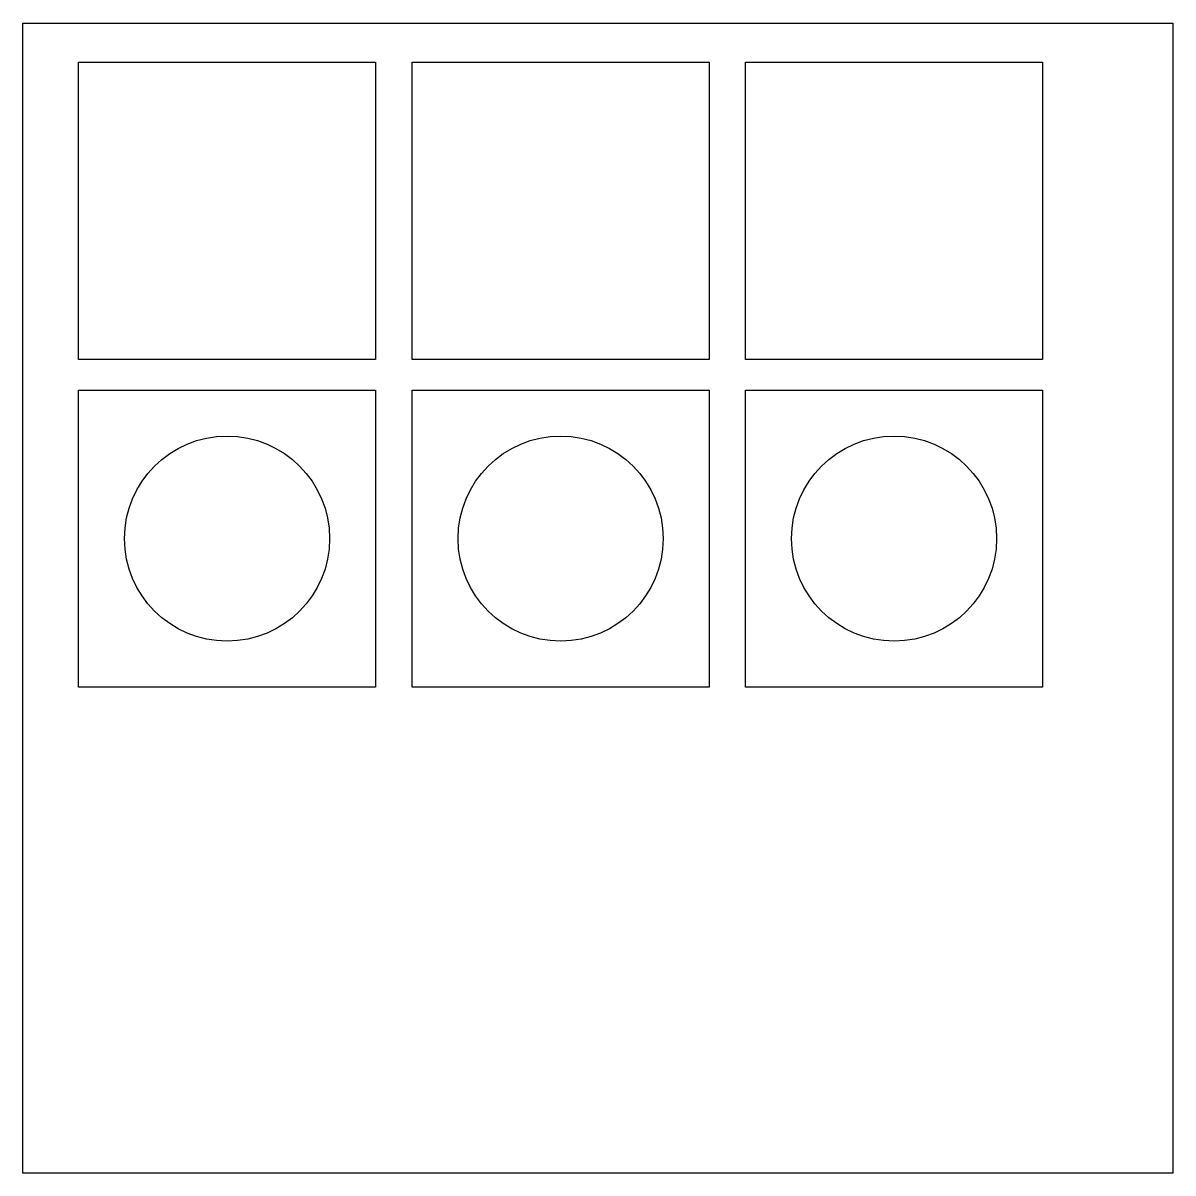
# Model space of a CAD drawing. Header units: millimetres. Extents: x -3198 to -2598, y 24 to 624.
import ezdxf

# ---------------------------------------------------------------- set-up
doc = ezdxf.new("R2010")
doc.units = ezdxf.units.MM
doc.header["$MEASUREMENT"] = 0

msp = doc.modelspace()

# ---------------------------------------------------------------- linework, layer by layer
msp.add_lwpolyline([(-3197.82, 623.87), (-2597.82, 623.87), (-2597.82, 23.87), (-3197.82, 23.87), (-3197.82, 203.37), (-3197.82, 623.87)])
for points in [[(-3168.82, 603.37), (-3013.82, 603.37), (-3013.82, 448.37), (-3168.82, 448.37)], [(-2994.82, 603.37), (-2839.82, 603.37), (-2839.82, 448.37), (-2994.82, 448.37)], [(-2820.82, 603.37), (-2665.82, 603.37), (-2665.82, 448.37), (-2820.82, 448.37)], [(-3168.82, 432.37), (-3013.82, 432.37), (-3013.82, 277.37), (-3168.82, 277.37)], [(-2994.82, 432.37), (-2839.82, 432.37), (-2839.82, 277.37), (-2994.82, 277.37)], [(-2820.82, 432.37), (-2665.82, 432.37), (-2665.82, 277.37), (-2820.82, 277.37)]]:
    msp.add_lwpolyline(points, close=True)
for centre in [(-3091.32, 354.87), (-2917.32, 354.87), (-2743.32, 354.87)]:
    msp.add_circle(centre, 53.5)

doc.saveas('drawing.dxf')
